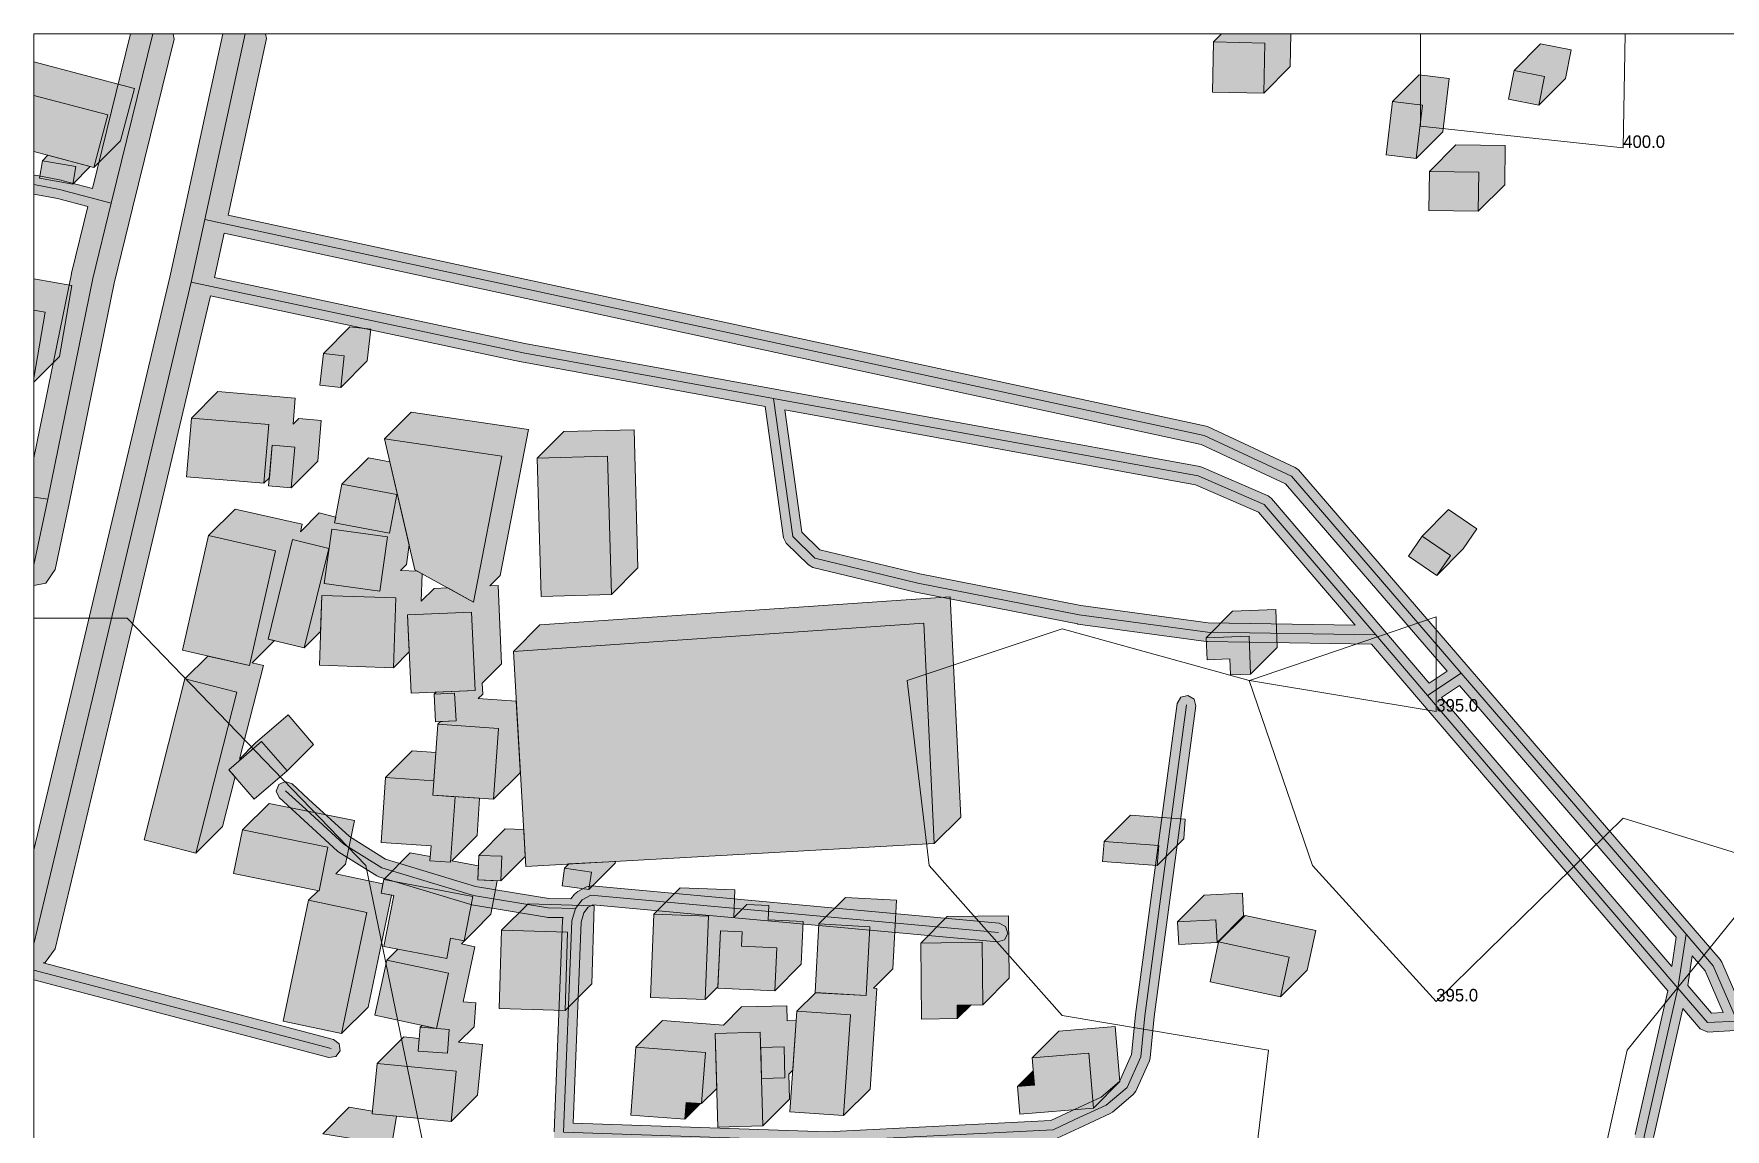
# Model space of a CAD drawing. Header units: metres. Extents: x 0 to 1017, y 0 to 414.
# Drawn here: x 0 to 270.7, y 238.6 to 413.8 of the extents above; entities that cross this region are included whole.
import ezdxf

# ---------------------------------------------------------------- set-up
doc = ezdxf.new("R2010")
doc.units = ezdxf.units.M
doc.header["$MEASUREMENT"] = 0
for name, color, linetype, lineweight, true_color in [('TPX_BUILDINGS', 7, 'CONTINUOUS', 0, 0x000000), ('TPX_BUILDINGS_HATCH', 7, 'CONTINUOUS', 0, 0xf0f0f0), ('TPX_BUILDINGS_SHADOWS_HATCH', 7, 'CONTINUOUS', 0, 0x000000), ('TPX_BUILDINGS_SHADOWS_OUTLINES', 7, 'CONTINUOUS', 0, 0x000000), ('TPX_FRAME_PROJECT', 7, 'CONTINUOUS', 0, 0x000000), ('TPX_RELIEF_CONTOUR_LINES', 7, 'CONTINUOUS', 0, 0x969696), ('TPX_RELIEF_CONTOUR_LINES_TEXT', 7, 'CONTINUOUS', 0, 0x000000), ('TPX_ROADS_AXES', 7, 'CONTINUOUS', 0, 0x323232), ('TPX_ROADS_CONTOURS', 7, 'CONTINUOUS', 0, 0x646464), ('TPX_ROADS_HATCH', 7, 'CONTINUOUS', 0, 0xc8c8c8)]:
    doc.layers.add(name, color=color, linetype=linetype, lineweight=lineweight, true_color=true_color)

msp = doc.modelspace()

# ---------------------------------------------------------------- hatches: boundary and pattern name
at = {"layer": 'TPX_BUILDINGS_HATCH'}
for points in [[(188.8, 412.49), (188.63, 404.47), (196.83, 404.31), (197.01, 412.31), (188.8, 412.49)], [(236.91, 407.93), (236.01, 403.34), (240.89, 402.39), (241.79, 406.96), (236.91, 407.93)], [(0, 403.94), (0, 394.95), (9.62, 392.4), (11.85, 400.8), (0, 403.94)], [(217.46, 402.97), (216.43, 394.42), (221.24, 393.84), (222.26, 402.39), (217.46, 402.97)], [(1.39, 393.49), (0.9, 390.67), (6.24, 389.75), (6.73, 392.57), (1.39, 393.49)], [(223.34, 391.78), (223.25, 385.51), (231.16, 385.4), (231.25, 391.66), (223.34, 391.78)], [(0, 369.59), (0, 358.71), (1.83, 369.28), (0, 369.59)], [(46.34, 362.66), (45.77, 357.61), (49.11, 357.23), (49.69, 362.28), (46.34, 362.66)], [(25.21, 352.31), (24.42, 342.94), (36.82, 341.9), (37.61, 351.28), (25.21, 352.31)], [(38.15, 348), (37.58, 341.51), (41.19, 341.19), (41.76, 347.69), (38.15, 348)], [(74.92, 346.23), (56.14, 349.03), (60.97, 328.07), (70.38, 322.89), (74.92, 346.23)], [(91.81, 346.22), (80.55, 345.91), (81.17, 323.81), (92.43, 324.12), (91.81, 346.22)], [(49.3, 341.73), (48.14, 335.55), (56.91, 333.91), (58.08, 340.1), (49.3, 341.73)], [(27.96, 333.54), (23.8, 315.19), (34.53, 312.76), (38.7, 331.1), (27.96, 333.54)], [(47.68, 334.57), (46.46, 325.87), (55.38, 324.65), (56.58, 333.34), (47.68, 334.57)], [(222.19, 333.44), (220, 330.22), (224.53, 327.15), (226.71, 330.37), (222.19, 333.44)], [(41.42, 332.9), (37.49, 316.99), (43.29, 315.58), (47.23, 331.49), (41.42, 332.9)], [(46.1, 323.97), (45.7, 312.78), (57.54, 312.37), (57.94, 323.56), (46.1, 323.97)], [(70.07, 321.28), (59.82, 320.83), (60.38, 308.32), (70.62, 308.77), (70.07, 321.28)], [(142.42, 319.5), (76.75, 315), (78.75, 280.63), (144.11, 284.26), (142.42, 319.5)], [(194.51, 317.46), (187.62, 317.19), (187.76, 313.67), (191.39, 313.82), (191.5, 311.25), (194.74, 311.38), (194.51, 317.46)], [(24.19, 310.61), (17.64, 284.86), (25.93, 282.74), (32.49, 308.51), (24.19, 310.61)], [(67.34, 308.33), (64.06, 308.15), (64.31, 303.73), (67.6, 303.92), (67.34, 308.33)], [(64.65, 303.36), (63.88, 292.01), (73.58, 291.36), (74.35, 302.7), (64.65, 303.36)], [(36.46, 300.61), (31.21, 296.07), (35.28, 291.35), (40.54, 295.89), (36.46, 300.61)], [(56.29, 294.84), (55.59, 284.46), (63.57, 283.93), (63.4, 281.52), (66.71, 281.3), (67.41, 291.77), (63.88, 292.01), (64.04, 294.32), (56.29, 294.84)], [(33.4, 286.45), (31.98, 279.46), (45.64, 276.72), (47.06, 283.7), (33.4, 286.45)], [(171.28, 284.59), (171.05, 281.41), (179.79, 280.77), (180.03, 283.96), (171.28, 284.59)], [(71.2, 282.39), (71.06, 278.45), (74.74, 278.31), (74.89, 282.25), (71.2, 282.39)], [(84.94, 280.33), (84.53, 277.54), (88.82, 276.92), (89.23, 279.71), (84.94, 280.33)], [(56, 278.55), (55.57, 276.34), (57.59, 275.95), (56.03, 267.83), (66.09, 265.91), (66.71, 269.12), (68.87, 268.71), (70.24, 275.81), (56, 278.55)], [(43.97, 275.2), (39.9, 255.86), (49.25, 253.88), (53.32, 273.23), (43.97, 275.2)], [(99.21, 272.98), (98.69, 259.67), (107.45, 259.33), (107.97, 272.65), (99.21, 272.98)], [(125.64, 271.43), (125.05, 260.43), (133.22, 259.98), (133.81, 270.98), (125.64, 271.43)], [(189.18, 272.08), (183.04, 271.75), (183.24, 268.13), (189.38, 268.45), (189.18, 272.08)], [(74.86, 270.4), (74.5, 257.9), (85.06, 257.59), (85.42, 270.09), (74.86, 270.4)], [(109.89, 270.31), (109.45, 261.14), (118.58, 260.72), (118.91, 267.59), (113.27, 267.85), (113.37, 270.14), (109.89, 270.31)], [(151.76, 268.48), (141.94, 268.36), (142.08, 256.2), (147.78, 256.27), (147.76, 258.45), (151.88, 258.5), (151.76, 268.48)], [(189.61, 268.54), (188.24, 262.17), (199.54, 259.76), (200.91, 266.12), (189.61, 268.54)], [(56.49, 265.64), (54.6, 256.82), (64.47, 254.7), (66.36, 263.52), (56.49, 265.64)], [(122.11, 257.45), (121.01, 241.36), (129.59, 240.77), (130.7, 256.87), (122.11, 257.45)], [(61.82, 254.89), (61.53, 251.09), (66.2, 250.74), (66.48, 254.55), (61.82, 254.89)], [(116.27, 254.1), (109.04, 253.89), (109.48, 238.94), (116.69, 239.14), (116.27, 254.1)], [(120.06, 251.79), (116.34, 251.68), (116.48, 246.68), (120.21, 246.79), (120.06, 251.79)], [(54.97, 249.11), (54.17, 241.04), (66.78, 239.8), (67.58, 247.88), (54.97, 249.11)], [(96.36, 251.71), (95.53, 240.84), (104.21, 240.19), (104.42, 242.87), (106.88, 242.68), (107.51, 250.86), (96.36, 251.71)], [(160.14, 245.62), (157.45, 245.4), (157.82, 240.99), (169.58, 241.97), (168.84, 250.76), (159.77, 250.01), (160.14, 245.62)]]:
    msp.add_hatch(color=256, dxfattribs=at).paths.add_polyline_path(points)
at = {"layer": 'TPX_BUILDINGS_SHADOWS_HATCH'}
for points in [[(190.09, 413.77), (188.8, 412.49), (197.01, 412.31), (196.83, 404.31), (201.07, 408.55), (201.19, 413.77), (190.09, 413.77)], [(241.15, 412.17), (236.91, 407.93), (241.79, 406.96), (240.89, 402.39), (245.14, 406.63), (246.04, 411.21), (241.15, 412.17)], [(0, 409.31), (0, 403.94), (11.85, 400.8), (9.62, 392.4), (13.86, 396.64), (16.09, 405.04), (0, 409.31)], [(221.7, 407.21), (217.46, 402.97), (222.26, 402.39), (221.24, 393.84), (225.48, 398.09), (226.51, 406.63), (221.7, 407.21)], [(227.58, 396.02), (223.34, 391.78), (231.25, 391.66), (231.16, 385.4), (235.41, 389.64), (235.5, 395.9), (227.58, 396.02)], [(2.25, 394.36), (1.39, 393.49), (6.73, 392.57), (6.24, 389.75), (9.04, 392.55), (2.25, 394.36)], [(0, 358.71), (0, 358.08), (4.11, 362.19), (6.07, 373.52), (0, 374.57), (0, 369.59), (1.83, 369.28), (0, 358.71)], [(50.58, 366.91), (46.34, 362.66), (49.69, 362.28), (49.11, 357.23), (53.36, 361.47), (53.94, 366.52), (50.58, 366.91)], [(29.46, 356.56), (25.21, 352.31), (37.61, 351.28), (36.82, 341.9), (37.7, 342.78), (38.15, 348), (41.76, 347.69), (41.19, 341.19), (45.44, 345.43), (46.01, 351.93), (42.4, 352.24), (41.5, 351.34), (41.85, 355.52), (29.46, 356.56)], [(84.8, 350.16), (80.55, 345.91), (91.81, 346.22), (92.43, 324.12), (96.67, 328.36), (96.06, 350.46), (84.8, 350.16)], [(226.43, 337.69), (222.19, 333.44), (226.71, 330.37), (224.53, 327.15), (228.78, 331.39), (230.95, 334.62), (226.43, 337.69)], [(81, 319.24), (76.75, 315), (142.42, 319.5), (144.11, 284.26), (148.36, 288.5), (146.66, 323.74), (81, 319.24)], [(191.86, 321.43), (187.62, 317.19), (194.51, 317.46), (194.74, 311.38), (198.99, 315.62), (198.75, 321.71), (191.86, 321.43)], [(60.53, 299.08), (56.29, 294.84), (64.04, 294.32), (64.34, 298.83), (60.53, 299.08)], [(37.65, 290.69), (33.4, 286.45), (47.06, 283.7), (45.64, 276.72), (45.51, 276.74), (43.97, 275.2), (53.32, 273.23), (49.25, 253.88), (53.49, 258.13), (57.26, 276.02), (55.57, 276.34), (55.86, 277.83), (48.34, 279.42), (49.89, 280.96), (51.31, 287.94), (37.65, 290.69)], [(59.22, 253.35), (54.97, 249.11), (67.58, 247.88), (66.78, 239.8), (71.02, 244.05), (71.82, 252.13), (67.96, 252.5), (70.45, 254.98), (70.73, 258.79), (68.71, 258.94), (68.71, 258.94), (70.6, 267.76), (68.42, 268.23), (70.34, 270.15), (70.34, 270.18), (73.12, 272.96), (74.15, 278.33), (71.06, 278.45), (71.14, 280.7), (66.92, 281.51), (70.95, 285.54), (71.35, 291.51), (63.9, 292.01), (67.41, 291.77), (66.71, 281.3), (63.4, 281.52), (63.45, 282.18), (60.24, 282.8), (56, 278.55), (70.24, 275.81), (68.87, 268.71), (66.71, 269.12), (66.09, 265.91), (58.26, 267.41), (56.49, 265.64), (66.36, 263.52), (64.47, 254.7), (62.13, 255.2), (61.82, 254.89), (66.48, 254.55), (66.2, 250.74), (61.53, 251.09), (61.69, 253.11), (59.22, 253.35)], [(175.52, 288.83), (171.28, 284.59), (180.03, 283.96), (179.79, 280.77), (184.03, 285.01), (184.27, 288.2), (175.52, 288.83)], [(75.45, 286.64), (71.2, 282.39), (74.89, 282.25), (74.74, 278.31), (78.65, 282.23), (78.4, 286.52), (75.45, 286.64)], [(85.61, 281.01), (84.94, 280.33), (89.23, 279.71), (88.82, 276.92), (93.06, 281.16), (93.1, 281.42), (85.61, 281.01)], [(103.45, 277.22), (99.21, 272.98), (107.97, 272.65), (107.45, 259.33), (109.46, 261.34), (109.89, 270.31), (113.37, 270.14), (113.27, 267.85), (118.91, 267.59), (118.58, 260.72), (122.83, 264.96), (123.15, 271.83), (117.51, 272.09), (117.62, 274.38), (114.13, 274.55), (112.04, 272.46), (112.21, 276.89), (103.45, 277.22)], [(187.28, 276), (183.04, 271.75), (189.18, 272.08), (189.38, 268.45), (193.62, 272.7), (193.42, 276.32), (187.28, 276)], [(79.1, 274.64), (74.86, 270.4), (85.42, 270.09), (85.06, 257.59), (89.3, 261.83), (89.66, 274.34), (79.1, 274.64)], [(125.09, 260.42), (122.11, 257.45), (130.7, 256.87), (129.59, 240.77), (133.83, 245.02), (134.94, 261.11), (134.38, 261.15), (137.46, 264.22), (138.06, 275.22), (129.89, 275.67), (125.64, 271.43), (133.81, 270.98), (133.22, 259.98), (125.09, 260.42)], [(146.19, 272.6), (141.94, 268.36), (151.76, 268.48), (151.88, 258.5), (156.12, 262.74), (156, 272.72), (146.19, 272.6)], [(193.85, 272.79), (189.61, 268.54), (200.91, 266.12), (199.54, 259.76), (203.78, 264), (205.15, 270.36), (193.85, 272.79)], [(149.99, 258.47), (147.76, 258.45), (147.78, 256.27), (149.99, 258.47)], [(164.02, 254.25), (159.77, 250.01), (168.84, 250.76), (169.58, 241.97), (173.82, 246.21), (173.08, 255.01), (164.02, 254.25)], [(159.95, 247.9), (157.45, 245.4), (160.14, 245.62), (159.95, 247.9)], [(50.48, 242.09), (46.24, 237.84), (53.82, 236.61), (51.64, 223.29), (55.89, 227.53), (56.06, 228.61), (56.46, 232.57), (69.67, 231.24), (68.62, 220.71), (65.71, 221), (63.86, 219.15), (73.52, 218.17), (72.05, 203.66), (76.29, 207.9), (77.76, 222.42), (71.01, 223.1), (72.86, 224.95), (73.92, 235.48), (60.7, 236.81), (56.76, 232.87), (58.03, 240.66), (54.17, 241.04), (54.22, 241.48), (50.48, 242.09)], [(104.42, 242.87), (104.21, 240.19), (106.72, 242.7), (104.42, 242.87)]]:
    msp.add_hatch(color=256, dxfattribs=at).paths.add_polyline_path(points)
h = msp.add_hatch(color=256, dxfattribs=at)
h.paths.add_polyline_path([(27.85, 314.27), (24.19, 310.61), (32.49, 308.51), (25.93, 282.74), (30.17, 286.98), (32.2, 294.93), (31.21, 296.07), (36.46, 300.61), (40.54, 295.89), (44.78, 300.13), (40.7, 304.85), (35.45, 300.32), (32.92, 297.79), (36.74, 312.75), (34.97, 313.2), (38.52, 316.74), (37.49, 316.99), (41.42, 332.9), (47.23, 331.49), (43.29, 315.58), (45.89, 318.18), (46.1, 323.97), (57.94, 323.56), (57.54, 312.37), (60.08, 314.92), (59.82, 320.83), (70.07, 321.28), (70.62, 308.77), (64.41, 308.5), (64.06, 308.15), (67.34, 308.33), (67.6, 303.92), (65.07, 303.78), (64.65, 303.36), (74.35, 302.7), (73.58, 291.36), (77.83, 295.6), (77.85, 296.02), (77.21, 307.04), (71.13, 307.45), (71.84, 308.16), (71.74, 309.9), (74.86, 313.02), (74.31, 325.53), (72.96, 325.47), (74.63, 327.13), (79.16, 350.47), (60.39, 353.27), (56.14, 349.03), (74.92, 346.23), (70.38, 322.89), (66.24, 325.17), (64.07, 325.07), (62.01, 323.02), (62.17, 327.41), (61.41, 327.83), (58.66, 327.93), (59.62, 328.89), (60.06, 332.03), (56.99, 345.33), (53.55, 345.97), (49.3, 341.73), (58.08, 340.1), (56.91, 333.91), (48.14, 335.55), (48.32, 336.5), (45.66, 337.15), (42.67, 334.15), (42.94, 335.35), (32.2, 337.78), (27.96, 333.54), (38.7, 331.1), (34.53, 312.76), (27.85, 314.27)])
h.paths.add_polyline_path([(46.46, 325.87), (47.68, 334.57), (56.58, 333.34), (55.38, 324.65), (46.46, 325.87)], flags=16)
h = msp.add_hatch(color=256, dxfattribs=at)
h.paths.add_polyline_path([(100.6, 255.95), (96.36, 251.71), (107.51, 250.86), (106.88, 242.68), (109.3, 245.1), (109.04, 253.89), (116.27, 254.1), (116.69, 239.14), (120.93, 243.38), (120.82, 247.4), (121.47, 248.05), (122.01, 255.97), (120.58, 255.93), (120.58, 255.93), (120.51, 258.34), (113.28, 258.14), (110.36, 255.21), (100.6, 255.95)])
h.paths.add_polyline_path([(116.34, 251.68), (120.06, 251.79), (120.21, 246.79), (116.48, 246.68), (116.34, 251.68)], flags=16)
at = {"layer": 'TPX_ROADS_HATCH'}
msp.add_hatch(color=256, dxfattribs=at).paths.add_polyline_path([(0, 345.95), (0, 325.57), (1.91, 325.92), (3.42, 328.13), (5.66, 338.68), (12.85, 373.9), (15.8, 385.88), (22.45, 412.94), (22.32, 413.77), (15.45, 413.77), (9.37, 389.06), (4.49, 390.34), (4.39, 390.36), (0.29, 391.16), (0, 391.11), (0, 388.16), (3.77, 387.42), (8.65, 386.15), (6.04, 375.51), (6.01, 375.37), (0, 345.95)])
h = msp.add_hatch(color=256, dxfattribs=at)
h.paths.add_polyline_path([(0, 283.28), (0, 262.5), (47.21, 250.05), (48.35, 250.21), (49.04, 251.12), (48.89, 252.26), (47.97, 252.96), (1.47, 265.22), (1.83, 265.27), (3.4, 267.44), (12.81, 306.68), (28.25, 371.88), (77.99, 361.31), (78.03, 361.31), (117.06, 354.19), (120, 333.17), (120.43, 332.31), (123.96, 328.83), (124.66, 328.45), (141.12, 324.48), (141.18, 324.47), (167.02, 319.39), (167.1, 319.38), (187.65, 316.59), (187.75, 316.61), (187.83, 316.57), (214.07, 316.17), (221.92, 306.98), (261.5, 260.74), (256.26, 237.75), (256.23, 237.44), (255.02, 163.17), (245.63, 164.21), (247.83, 167.08), (247.91, 167.19), (249.94, 170.41), (250.09, 170.72), (251.82, 175.68), (251.9, 176.05), (252.44, 182.76), (252.44, 182.84), (252.68, 191.29), (252.68, 191.42), (251.37, 213.55), (250.86, 214.58), (249.78, 214.96), (248.75, 214.46), (248.37, 213.37), (249.68, 191.31), (249.44, 182.96), (248.92, 176.48), (247.32, 171.87), (245.41, 168.85), (241.64, 163.92), (241.33, 162.93), (241.73, 161.98), (242.66, 161.52), (254.97, 160.15), (253.23, 53.08), (236.38, 0.46), (236.42, 0), (239.38, 0), (256.15, 52.37), (256.22, 52.8), (257.99, 161.47), (259.22, 237.24), (263.93, 257.9), (266.71, 254.65), (267.93, 254.13), (272.3, 254.36), (286.44, 229.38), (282.75, 211.11), (282.74, 210.99), (280.92, 185.57), (277.92, 143.39), (275.41, 111.47), (275.65, 110.75), (276.33, 110.4), (277.06, 110.64), (277.4, 111.32), (279.91, 143.25), (282.92, 185.43), (284.73, 210.78), (288.26, 228.28), (341.22, 212.7), (340.75, 121.12), (341.18, 120.06), (342.24, 119.62), (343.3, 120.05), (343.75, 121.11), (344.22, 211.82), (355.61, 208.46), (358.6, 193.22), (361.35, 179.2), (361.9, 142.14), (362.2, 141.44), (362.91, 141.16), (363.61, 141.46), (363.9, 142.17), (363.35, 179.32), (363.33, 179.5), (360.79, 192.47), (410.63, 194.54), (410.6, 189.38), (410.7, 189.13), (410.74, 188.87), (415.41, 180.89), (415.81, 180.5), (416.36, 180.4), (423.98, 181.11), (426.53, 137.74), (426.85, 137.07), (427.54, 136.8), (452.42, 137.02), (454.72, 126.8), (455.16, 126.17), (455.92, 126.04), (456.54, 126.48), (456.67, 127.24), (454.46, 137.09), (475.88, 138.15), (476.16, 132.2), (478.11, 90.46), (480.08, 48.48), (472.5, 48.19), (472.5, 48.21), (471.44, 48.65), (470.38, 48.22), (470.33, 48.11), (436.21, 46.78), (435.51, 46.46), (435.25, 45.75), (435.57, 45.05), (436.29, 44.79), (469.93, 46.09), (469.8, 0), (469.8, 0), (472.8, 0), (472.93, 46.21), (481.18, 46.53), (518.72, 48.61), (518.88, 46.65), (519.24, 45.97), (519.97, 45.74), (520.64, 46.09), (520.88, 46.82), (520.72, 48.72), (561.65, 51), (561.7, 42.78), (561.7, 42.7), (564.18, 3.49), (502.98, 1.5), (501.94, 1.03), (501.55, 0), (549.24, 0), (565.82, 0.54), (566.88, 1.03), (567.27, 2.13), (564.7, 42.84), (564.2, 120.7), (567.78, 133.45), (575.73, 161.74), (575.79, 162.2), (575.56, 169.14), (574.58, 198.72), (572.25, 269.76), (619.65, 271.14), (619.69, 271.14), (689.15, 275.34), (729.39, 240.84), (734.04, 212.91), (738.31, 187.22), (732.8, 171.7), (723.83, 146.36), (723.75, 145.98), (720.51, 107.42), (720.55, 106.93), (729.24, 71.75), (648.25, 23.46), (636.95, 17.24), (624.07, 10.13), (622.05, 17.29), (622.02, 17.38), (601.23, 77.58), (600.47, 78.44), (599.32, 78.51), (598.46, 77.75), (598.39, 76.6), (619.17, 16.44), (621.37, 8.64), (617.96, 6.76), (604.73, 1.63), (603.76, 0.71), (603.74, 0), (610.2, 0), (619.33, 3.54), (619.55, 3.64), (624.06, 6.12), (637.14, 13.34), (642.59, 0), (645.59, 0), (645.6, 0.57), (639.79, 14.8), (649.96, 20.41), (650.01, 20.44), (731.82, 69.21), (810.12, 101.77), (852.03, 111.95), (884.74, 116.25), (942.42, 115.09), (942.64, 115.1), (1001.61, 121.55), (1001.84, 121.59), (1017.49, 125.53), (1017.49, 128.97), (1017.06, 129.03), (1001.11, 125.01), (942.37, 118.59), (884.68, 119.75), (884.41, 119.74), (851.48, 115.41), (851.29, 115.38), (810.44, 105.45), (788, 167.82), (784.95, 188.61), (782.47, 209.56), (782.44, 209.73), (780.63, 217.29), (780.23, 218), (779.05, 219.17), (777.83, 219.59), (771.96, 218.97), (756.72, 217.12), (736.76, 214.81), (732.26, 241.87), (731.76, 242.76), (692.34, 276.56), (773.6, 318.39), (802.46, 333.23), (892.47, 375.43), (915.12, 261.43), (915.81, 246.4), (916.29, 245.36), (917.37, 244.97), (918.41, 245.45), (918.8, 246.53), (918.11, 261.67), (918.09, 261.9), (895.27, 376.74), (909.73, 383.52), (909.98, 383.67), (949.59, 412.56), (950.19, 413.54), (950.14, 413.77), (946.16, 413.77), (908.32, 386.18), (894.92, 379.89), (892.6, 413.77), (889.64, 413.77), (889.6, 413.67), (892, 378.52), (801.16, 335.94), (801.11, 335.91), (773.96, 321.94), (773.57, 323.71), (773.38, 324.18), (770.97, 328.05), (770.07, 328.71), (766.78, 329.54), (766.07, 329.55), (760.41, 328.2), (760.21, 328.14), (742.73, 321.29), (742.63, 321.24), (729.14, 314.74), (720.5, 311.66), (716.16, 311.04), (706.16, 311.05), (706.11, 311.05), (676.15, 310), (646.47, 308.69), (619.62, 308.24), (605.41, 308.84), (596.22, 310), (584.6, 317.01), (578.03, 322.09), (576.92, 322.39), (575.92, 321.82), (575.62, 320.72), (576.19, 319.72), (582.83, 314.58), (582.97, 314.49), (594.95, 307.26), (595.53, 307.06), (605.1, 305.86), (605.22, 305.85), (619.54, 305.24), (619.62, 305.24), (646.54, 305.69), (646.58, 305.7), (676.26, 307.01), (706.19, 308.05), (716.26, 308.04), (716.48, 308.05), (721.07, 308.71), (721.36, 308.79), (730.22, 311.94), (730.37, 312), (743.88, 318.52), (761.21, 325.31), (766.4, 326.54), (768.74, 325.95), (770.7, 322.81), (771.2, 320.52), (689.26, 278.35), (619.53, 274.13), (570.65, 272.71), (570.62, 272.71), (515.55, 269.98), (515.14, 312.87), (528.32, 305.78), (528.85, 305.5), (531.62, 300.02), (531.26, 285.67), (531.27, 285.51), (531.74, 281.95), (532.05, 281.35), (532.67, 281.09), (535.29, 280.91), (536.02, 281.16), (536.36, 281.85), (536.11, 282.57), (535.42, 282.91), (533.62, 283.03), (533.26, 285.7), (533.63, 300.22), (533.52, 300.7), (530.49, 306.68), (530.08, 307.1), (529.27, 307.54), (516.31, 314.51), (532.53, 322.44), (545.61, 322.71), (546.32, 323.02), (546.59, 323.73), (546.43, 330.54), (546.12, 331.24), (545.4, 331.51), (544.7, 331.2), (544.43, 330.49), (544.57, 324.69), (532.27, 324.44), (532.07, 324.35), (531.85, 324.33), (514.94, 316.07), (510.35, 351.74), (510.01, 352.37), (509.34, 352.61), (459.54, 351.99), (458.83, 351.69), (458.55, 350.98), (458.85, 350.27), (459.56, 349.99), (508.48, 350.6), (512.97, 315.7), (504.18, 316.7), (503.46, 316.5), (503.08, 315.85), (502.05, 308.86), (491.4, 298.09), (485.08, 303.52), (484.35, 303.76), (483.67, 303.41), (483.43, 302.68), (483.78, 302), (489.98, 296.67), (473.36, 280.12), (473.06, 279.43), (472.83, 268.17), (422.06, 265.81), (422.04, 265.8), (380.52, 263.26), (353.56, 261.79), (352.41, 261.73), (273.55, 257.44), (270.13, 265.33), (269.89, 265.71), (265.56, 270.74), (229.55, 312.52), (202.4, 344.03), (201.89, 344.41), (187.92, 350.91), (187.61, 351.01), (31.09, 384.8), (37.24, 413.03), (37.1, 413.77), (30.23, 413.77), (23.93, 384.81), (21.76, 374.84), (6, 308.29), (0, 283.28)])
h.paths.add_polyline_path([(28.91, 374.8), (30.45, 381.87), (186.81, 348.12), (200.34, 341.83), (226.17, 311.85), (223.33, 309.95), (215.91, 318.64), (198.07, 339.48), (197.53, 339.88), (186.95, 344.47), (186.62, 344.57), (118.67, 356.95), (78.59, 364.25), (28.91, 374.8)], flags=16)
h.paths.add_polyline_path([(120.17, 353.63), (185.91, 341.65), (196.02, 337.26), (211.46, 319.21), (187.97, 319.57), (167.55, 322.34), (141.79, 327.4), (125.77, 331.26), (122.9, 334.09), (120.17, 353.63)], flags=16)
h.paths.add_polyline_path([(225.3, 307.65), (228.15, 309.56), (262.84, 269.3), (262.13, 264.61), (225.3, 307.65)], flags=16)
h.paths.add_polyline_path([(264.71, 261.6), (265.42, 266.3), (267.47, 263.92), (270.35, 257.27), (268.51, 257.17), (264.71, 261.6)], flags=16)
h.paths.add_polyline_path([(274.53, 254.49), (351.05, 258.65), (351.09, 257.72), (351.23, 252.36), (351.15, 251.31), (350.08, 250.64), (346.71, 249.71), (342.38, 249.82), (342.32, 249.82), (314.46, 249.38), (297.75, 249.1), (296.7, 248.65), (296.27, 247.58), (296.73, 246.53), (297.8, 246.1), (313.01, 246.35), (313.23, 232.69), (313.69, 231.63), (314.75, 231.21), (315.81, 231.67), (316.23, 232.74), (316.01, 246.4), (340.94, 246.8), (341.12, 244.26), (319.32, 243.99), (318.26, 243.54), (317.83, 242.47), (318.29, 241.41), (319.35, 240.99), (341.29, 241.27), (341.38, 239.16), (319.51, 238.61), (318.46, 238.15), (318.05, 237.08), (318.51, 236.03), (319.58, 235.61), (341.53, 236.16), (342.01, 227.56), (342.51, 226.52), (343.59, 226.14), (344.62, 226.64), (345, 227.73), (344.53, 236.27), (361.24, 237.05), (362.28, 237.53), (362.67, 238.61), (362.18, 239.65), (361.1, 240.04), (344.38, 239.26), (344.29, 241.35), (361.84, 242.06), (362.88, 242.54), (363.28, 243.62), (362.8, 244.66), (361.72, 245.06), (344.12, 244.34), (343.95, 246.78), (346.86, 246.71), (347.29, 246.76), (351.09, 247.81), (351.48, 247.98), (353.01, 248.93), (364.91, 248.62), (365.99, 249.03), (366.45, 250.08), (366.04, 251.15), (364.99, 251.62), (354.2, 251.9), (354.22, 252.23), (354.23, 252.37), (354.09, 257.81), (354.05, 258.81), (379.53, 260.2), (378.41, 237.73), (378.57, 237.14), (386.63, 224.6), (387.16, 224.19), (403.2, 218.86), (403.67, 218.82), (410.96, 219.96), (410.64, 196.54), (360.4, 194.45), (357.45, 209.44), (357.21, 209.92), (356.75, 210.21), (343.94, 213.98), (343.79, 214.35), (342.73, 214.8), (342.08, 214.53), (288.16, 230.39), (274.53, 254.49)], flags=16)
h.paths.add_polyline_path([(380.43, 237.95), (381.36, 256.68), (386.14, 246.59), (386.69, 245.97), (387.49, 245.73), (402.99, 245.67), (403.41, 245.73), (419.3, 250.32), (420.34, 251.39), (422.11, 258.23), (424.76, 241.97), (424.45, 241.58), (424.59, 240.44), (425.06, 240.07), (426.37, 232.04), (411.6, 222.08), (403.6, 220.84), (388.12, 225.98), (380.43, 237.95)], flags=16)
h.paths.add_polyline_path([(382.92, 260.4), (420.16, 262.68), (417.65, 252.97), (402.79, 248.67), (388.44, 248.73), (382.92, 260.4)], flags=16)
h.paths.add_polyline_path([(412.61, 189.64), (412.63, 195.57), (412.97, 220.59), (428.02, 230.74), (428.37, 231.17), (428.44, 231.73), (427.08, 240.12), (431.6, 242.64), (432.84, 243.33), (446.01, 246.82), (456.41, 247.61), (473.26, 247.18), (474.46, 196.63), (474.75, 184.54), (442.76, 184.88), (442.65, 184.87), (424.82, 183.2), (416.81, 182.45), (412.61, 189.64)], flags=16)
h.paths.add_polyline_path([(423.38, 262.86), (472.84, 265.16), (473.19, 250.18), (456.41, 250.61), (456.26, 250.6), (445.65, 249.8), (445.38, 249.76), (431.89, 246.19), (431.54, 246.05), (430.13, 245.26), (426.57, 243.27), (423.38, 262.86)], flags=16)
h.paths.add_polyline_path([(425.97, 181.3), (441.64, 182.77), (441.09, 176.85), (441.32, 176.12), (442, 175.76), (442.73, 175.99), (443.09, 176.67), (443.66, 182.87), (474.8, 182.54), (475.2, 165.44), (475.81, 140.15), (453.19, 139.03), (428.47, 138.81), (425.97, 181.3)], flags=16)
h.paths.add_polyline_path([(474.84, 268.25), (475.05, 278.99), (491.84, 295.7), (500.26, 295.23), (501.35, 269.29), (474.84, 268.25)], flags=16)
h.paths.add_polyline_path([(474.84, 265.25), (501.41, 266.29), (501.38, 241.78), (501.67, 241.08), (502.38, 240.78), (503.09, 241.07), (503.38, 241.78), (503.41, 266.37), (513.62, 266.88), (514.34, 247.63), (514.45, 247.22), (519.34, 237.33), (510.34, 230.07), (509.97, 229.4), (510.19, 228.66), (510.86, 228.3), (511.6, 228.51), (520.59, 235.77), (530.58, 227.74), (530.6, 227.72), (537.87, 222.16), (547.86, 210.31), (548.89, 198.65), (476.44, 197.67), (475.25, 247.57), (475.26, 247.57), (475.73, 248.62), (475.31, 249.69), (475.2, 249.74), (474.84, 265.25)], flags=16)
h.paths.add_polyline_path([(476.48, 195.67), (550, 196.66), (550.03, 196.66), (571.61, 197.61), (572.53, 170.03), (530.29, 168.2), (519.62, 167.79), (477.17, 166.49), (476.78, 183.55), (476.48, 195.67)], flags=16)
h.paths.add_polyline_path([(477.22, 164.49), (519.68, 165.8), (530.37, 166.2), (572.59, 168.03), (572.78, 162.33), (565.06, 134.83), (478.11, 133.26), (477.83, 139.24), (477.22, 164.49)], flags=16)
h.paths.add_polyline_path([(478.2, 131.26), (513.57, 131.9), (514.01, 106.5), (514.32, 105.79), (515.03, 105.51), (515.73, 105.82), (516.01, 106.53), (515.57, 131.94), (564.49, 132.82), (561.25, 121.31), (561.2, 120.9), (561.37, 93.33), (542.61, 92.91), (542.03, 94.8), (541.54, 95.39), (540.78, 95.46), (540.19, 94.97), (540.12, 94.21), (540.53, 92.87), (519.33, 92.4), (513.95, 92.28), (513.91, 92.62), (513.54, 93.29), (512.8, 93.5), (512.13, 93.13), (511.92, 92.39), (511.94, 92.23), (480.06, 91.53), (478.2, 131.26)], flags=16)
h.paths.add_polyline_path([(480.16, 89.53), (513.08, 90.26), (518.33, 90.37), (518.14, 82.11), (518.41, 81.4), (519.11, 81.09), (519.83, 81.37), (520.14, 82.07), (520.33, 90.42), (541.9, 90.9), (561.39, 91.33), (561.64, 53), (519.58, 50.66), (482.08, 48.58), (480.16, 89.53)], flags=16)
h.paths.add_polyline_path([(493.72, 297.59), (503.7, 307.69), (503.98, 308.24), (504.91, 314.6), (513.13, 313.66), (513.55, 269.88), (503.34, 269.37), (502.22, 296.22), (501.93, 296.88), (501.28, 297.17), (493.72, 297.59)], flags=16)
h.paths.add_polyline_path([(515.62, 266.97), (569.25, 269.64), (571.55, 199.61), (550.9, 198.7), (549.83, 210.81), (549.59, 211.36), (539.32, 223.53), (539.17, 223.68), (531.83, 229.3), (521.39, 237.7), (516.33, 247.91), (515.62, 266.97)], flags=16)
h.paths.add_polyline_path([(723.52, 107.41), (726.72, 145.54), (735.22, 169.55), (772.28, 164.71), (772.6, 164.71), (785.51, 165.86), (807.59, 104.51), (732.01, 73.07), (723.52, 107.41)], flags=16)
h.paths.add_polyline_path([(736.25, 172.44), (741.27, 186.58), (741.33, 187.33), (737.26, 211.85), (757.07, 214.14), (772.31, 215.99), (777.44, 216.53), (777.81, 216.17), (779.5, 209.12), (781.98, 188.23), (781.98, 188.19), (784.82, 168.81), (772.5, 167.71), (736.25, 172.44)], flags=16)
h = msp.add_hatch(color=256, dxfattribs=at)
h.paths.add_polyline_path([(0, 211.75), (0, 208.8), (75.51, 195.8), (75.72, 195.78), (83.9, 195.55), (176.22, 192.99), (174.12, 163.61), (170.84, 117.82), (133.45, 118.14), (133.39, 118.14), (124.61, 117.91), (123.57, 117.46), (123.15, 116.41), (123.34, 18.66), (80.13, 20.99), (80.26, 23), (86.06, 116.25), (86.06, 116.29), (87.71, 163.69), (87.31, 164.77), (86.27, 165.24), (85.19, 164.84), (84.72, 163.8), (83.07, 116.41), (77.35, 24.63), (63.72, 24.99), (62.65, 24.58), (62.18, 23.53), (62.59, 22.46), (63.64, 21.99), (77.17, 21.63), (77.05, 19.66), (77.42, 18.57), (78.46, 18.07), (124.71, 15.58), (125.59, 15.48), (124.04, 0.15), (124.09, 0), (127.04, 0), (128.58, 15.14), (174.83, 9.95), (179.45, 8.26), (176.24, 0.58), (176.24, 0), (179.25, 0), (182.82, 8.55), (184.84, 13.61), (221.37, 12.23), (222.44, 12.63), (222.92, 13.67), (222.52, 14.75), (221.48, 15.22), (186.02, 16.57), (209.88, 76.47), (230.41, 74.36), (230.53, 74.35), (251.29, 73.85), (252.37, 74.27), (252.83, 75.32), (252.42, 76.39), (251.37, 76.85), (230.66, 77.35), (211.14, 79.36), (224.95, 109.58), (224.97, 109.63), (232.47, 127.73), (239.98, 145.26), (240.06, 145.54), (241.77, 153.72), (241.72, 154.51), (240.53, 158), (239.84, 158.82), (235.72, 161.12), (235.24, 161.29), (225.26, 162.97), (216.54, 164.44), (216.89, 233.73), (216.45, 234.79), (215.39, 235.24), (214.33, 234.8), (213.89, 233.75), (213.54, 164.29), (209.01, 162.9), (177.22, 164.91), (179.33, 194.33), (179.33, 194.43), (179.57, 230.73), (179.14, 231.8), (178.08, 232.24), (177.01, 231.81), (176.57, 230.75), (176.34, 195.98), (85.47, 198.51), (86.22, 236.58), (126.94, 235.17), (127.07, 235.18), (163.23, 237.01), (163.78, 237.15), (167.25, 238.77), (172.27, 241.08), (172.61, 241.3), (175.95, 244.14), (176.35, 244.67), (178.53, 249.55), (178.65, 250.01), (179.31, 256.56), (185.97, 306.28), (185.68, 307.39), (184.69, 307.97), (183.58, 307.67), (183, 306.68), (176.34, 256.94), (176.33, 256.89), (175.69, 250.56), (173.75, 246.2), (170.83, 243.72), (165.99, 241.49), (162.78, 240), (126.98, 238.18), (86.31, 239.57), (87.61, 271.69), (88.05, 273.22), (88.73, 274.11), (89.45, 274.49), (154.24, 268.55), (155.33, 268.89), (155.87, 269.9), (155.53, 271), (154.51, 271.54), (89.28, 277.52), (88.44, 277.35), (87.04, 276.61), (86.54, 276.2), (85.95, 275.42), (82.41, 275.47), (70.69, 277.43), (56.29, 281.76), (50.52, 285.39), (43.97, 291.4), (41.32, 293.83), (40.24, 294.22), (39.2, 293.74), (38.81, 292.66), (39.29, 291.62), (41.94, 289.19), (48.59, 283.08), (48.81, 282.92), (54.87, 279.11), (55.24, 278.94), (69.92, 274.53), (70.1, 274.49), (82.03, 272.49), (82.26, 272.47), (84.7, 272.43), (84.68, 272.35), (84.62, 271.99), (83.25, 238.19), (83.25, 238.16), (82.47, 198.59), (75.91, 198.77), (0.25, 211.8), (0, 211.75)])
h.paths.add_polyline_path([(126.15, 114.95), (133.45, 115.14), (170.63, 114.82), (166.11, 51.72), (166.47, 50.63), (167.5, 50.12), (168.59, 50.48), (169.1, 51.51), (173.63, 114.68), (215.88, 111.04), (221.51, 109.28), (207.54, 78.7), (207.51, 78.63), (182.44, 15.71), (180.58, 11.04), (175.7, 12.83), (175.35, 12.91), (127.4, 18.29), (126.34, 18.41), (126.15, 114.95)], flags=16)
h.paths.add_polyline_path([(173.84, 117.68), (177.01, 161.91), (209.09, 159.89), (209.62, 159.95), (215.13, 161.64), (224.77, 160.01), (234.48, 158.37), (237.88, 156.48), (238.75, 153.93), (237.16, 146.3), (229.71, 128.91), (222.73, 112.04), (216.62, 113.95), (216.3, 114.02), (173.84, 117.68)], flags=16)

# ---------------------------------------------------------------- linework, layer by layer
at = {"layer": 'TPX_BUILDINGS', "elevation": 0.04}
for points in [[(188.8, 412.49), (188.63, 404.47), (196.83, 404.31), (197.01, 412.31)], [(236.91, 407.93), (236.01, 403.34), (240.89, 402.39), (241.79, 406.96)], [(0, 403.94), (0, 394.95), (9.62, 392.4), (11.85, 400.8)], [(217.46, 402.97), (216.43, 394.42), (221.24, 393.84), (222.26, 402.39)], [(1.39, 393.49), (0.9, 390.67), (6.24, 389.75), (6.73, 392.57)], [(223.34, 391.78), (223.25, 385.51), (231.16, 385.4), (231.25, 391.66)], [(0, 369.59), (0, 358.71), (1.83, 369.28)], [(46.34, 362.66), (45.77, 357.61), (49.11, 357.23), (49.69, 362.28)], [(25.21, 352.31), (24.42, 342.94), (36.82, 341.9), (37.61, 351.28)], [(38.15, 348), (37.58, 341.51), (41.19, 341.19), (41.76, 347.69)], [(74.92, 346.23), (56.14, 349.03), (60.97, 328.07), (70.38, 322.89)], [(91.81, 346.22), (80.55, 345.91), (81.17, 323.81), (92.43, 324.12)], [(49.3, 341.73), (48.14, 335.55), (56.91, 333.91), (58.08, 340.1)], [(27.96, 333.54), (23.8, 315.19), (34.53, 312.76), (38.7, 331.1)], [(47.68, 334.57), (46.46, 325.87), (55.38, 324.65), (56.58, 333.34)], [(222.19, 333.44), (220, 330.22), (224.53, 327.15), (226.71, 330.37)], [(41.42, 332.9), (37.49, 316.99), (43.29, 315.58), (47.23, 331.49)], [(46.1, 323.97), (45.7, 312.78), (57.54, 312.37), (57.94, 323.56)], [(70.07, 321.28), (59.82, 320.83), (60.38, 308.32), (70.62, 308.77)], [(142.42, 319.5), (76.75, 315), (78.75, 280.63), (144.11, 284.26)], [(194.51, 317.46), (187.62, 317.19), (187.76, 313.67), (191.39, 313.82), (191.5, 311.25), (194.74, 311.38)], [(24.19, 310.61), (17.64, 284.86), (25.93, 282.74), (32.49, 308.51)], [(67.34, 308.33), (64.06, 308.15), (64.31, 303.73), (67.6, 303.92)], [(64.65, 303.36), (63.88, 292.01), (73.58, 291.36), (74.35, 302.7)], [(36.46, 300.61), (31.21, 296.07), (35.28, 291.35), (40.54, 295.89)], [(56.29, 294.84), (55.59, 284.46), (63.57, 283.93), (63.4, 281.52), (66.71, 281.3), (67.41, 291.77), (63.88, 292.01), (64.04, 294.32)], [(33.4, 286.45), (31.98, 279.46), (45.64, 276.72), (47.06, 283.7)], [(171.28, 284.59), (171.05, 281.41), (179.79, 280.77), (180.03, 283.96)], [(71.2, 282.39), (71.06, 278.45), (74.74, 278.31), (74.89, 282.25)], [(84.94, 280.33), (84.53, 277.54), (88.82, 276.92), (89.23, 279.71)], [(56, 278.55), (55.57, 276.34), (57.59, 275.95), (56.03, 267.83), (66.09, 265.91), (66.71, 269.12), (68.87, 268.71), (70.24, 275.81)], [(43.97, 275.2), (39.9, 255.86), (49.25, 253.88), (53.32, 273.23)], [(99.21, 272.98), (98.69, 259.67), (107.45, 259.33), (107.97, 272.65)], [(125.64, 271.43), (125.05, 260.43), (133.22, 259.98), (133.81, 270.98)], [(189.18, 272.08), (183.04, 271.75), (183.24, 268.13), (189.38, 268.45)], [(74.86, 270.4), (74.5, 257.9), (85.06, 257.59), (85.42, 270.09)], [(109.89, 270.31), (109.45, 261.14), (118.58, 260.72), (118.91, 267.59), (113.27, 267.85), (113.37, 270.14)], [(151.76, 268.48), (141.94, 268.36), (142.08, 256.2), (147.78, 256.27), (147.76, 258.45), (151.88, 258.5)], [(189.61, 268.54), (188.24, 262.17), (199.54, 259.76), (200.91, 266.12)], [(56.49, 265.64), (54.6, 256.82), (64.47, 254.7), (66.36, 263.52)], [(122.11, 257.45), (121.01, 241.36), (129.59, 240.77), (130.7, 256.87)], [(61.82, 254.89), (61.53, 251.09), (66.2, 250.74), (66.48, 254.55)], [(116.27, 254.1), (109.04, 253.89), (109.48, 238.94), (116.69, 239.14)], [(120.06, 251.79), (116.34, 251.68), (116.48, 246.68), (120.21, 246.79)], [(54.97, 249.11), (54.17, 241.04), (66.78, 239.8), (67.58, 247.88)], [(96.36, 251.71), (95.53, 240.84), (104.21, 240.19), (104.42, 242.87), (106.88, 242.68), (107.51, 250.86)], [(160.14, 245.62), (157.45, 245.4), (157.82, 240.99), (169.58, 241.97), (168.84, 250.76), (159.77, 250.01)]]:
    msp.add_lwpolyline(points, close=True, dxfattribs=at)
at = {"layer": 'TPX_BUILDINGS_SHADOWS_OUTLINES', "elevation": 0.04}
for points in [[(190.09, 413.77), (188.8, 412.49), (197.01, 412.31), (196.83, 404.31), (201.07, 408.55), (201.19, 413.77)], [(241.15, 412.17), (236.91, 407.93), (241.79, 406.96), (240.89, 402.39), (245.14, 406.63), (246.04, 411.21)], [(0, 409.31), (0, 403.94), (11.85, 400.8), (9.62, 392.4), (13.86, 396.64), (16.09, 405.04)], [(221.7, 407.21), (217.46, 402.97), (222.26, 402.39), (221.24, 393.84), (225.48, 398.09), (226.51, 406.63)], [(227.58, 396.02), (223.34, 391.78), (231.25, 391.66), (231.16, 385.4), (235.41, 389.64), (235.5, 395.9)], [(2.25, 394.36), (1.39, 393.49), (6.73, 392.57), (6.24, 389.75), (9.04, 392.55)], [(0, 358.71), (0, 358.08), (4.11, 362.19), (6.07, 373.52), (0, 374.57), (0, 369.59), (1.83, 369.28)], [(50.58, 366.91), (46.34, 362.66), (49.69, 362.28), (49.11, 357.23), (53.36, 361.47), (53.94, 366.52)], [(29.46, 356.56), (25.21, 352.31), (37.61, 351.28), (36.82, 341.9), (37.7, 342.78), (38.15, 348), (41.76, 347.69), (41.19, 341.19), (45.44, 345.43), (46.01, 351.93), (42.4, 352.24), (41.5, 351.34), (41.85, 355.52)], [(27.85, 314.27), (24.19, 310.61), (32.49, 308.51), (25.93, 282.74), (30.17, 286.98), (32.2, 294.93), (31.21, 296.07), (36.46, 300.61), (40.54, 295.89), (44.78, 300.13), (40.7, 304.85), (35.45, 300.32), (32.92, 297.79), (36.74, 312.75), (34.97, 313.2), (38.52, 316.74), (37.49, 316.99), (41.42, 332.9), (47.23, 331.49), (43.29, 315.58), (45.89, 318.18), (46.1, 323.97), (57.94, 323.56), (57.54, 312.37), (60.08, 314.92), (59.82, 320.83), (70.07, 321.28), (70.62, 308.77), (64.41, 308.5), (64.06, 308.15), (67.34, 308.33), (67.6, 303.92), (65.07, 303.78), (64.65, 303.36), (74.35, 302.7), (73.58, 291.36), (77.83, 295.6), (77.85, 296.02), (77.21, 307.04), (71.13, 307.45), (71.84, 308.16), (71.74, 309.9), (74.86, 313.02), (74.31, 325.53), (72.96, 325.47), (74.63, 327.13), (79.16, 350.47), (60.39, 353.27), (56.14, 349.03), (74.92, 346.23), (70.38, 322.89), (66.24, 325.17), (64.07, 325.07), (62.01, 323.02), (62.17, 327.41), (61.41, 327.83), (58.66, 327.93), (59.62, 328.89), (60.06, 332.03), (56.99, 345.33), (53.55, 345.97), (49.3, 341.73), (58.08, 340.1), (56.91, 333.91), (48.14, 335.55), (48.32, 336.5), (45.66, 337.15), (42.67, 334.15), (42.94, 335.35), (32.2, 337.78), (27.96, 333.54), (38.7, 331.1), (34.53, 312.76)], [(84.8, 350.16), (80.55, 345.91), (91.81, 346.22), (92.43, 324.12), (96.67, 328.36), (96.06, 350.46)], [(226.43, 337.69), (222.19, 333.44), (226.71, 330.37), (224.53, 327.15), (228.78, 331.39), (230.95, 334.62)], [(46.46, 325.87), (47.68, 334.57), (56.58, 333.34), (55.38, 324.65)], [(81, 319.24), (76.75, 315), (142.42, 319.5), (144.11, 284.26), (148.36, 288.5), (146.66, 323.74)], [(191.86, 321.43), (187.62, 317.19), (194.51, 317.46), (194.74, 311.38), (198.99, 315.62), (198.75, 321.71)], [(60.53, 299.08), (56.29, 294.84), (64.04, 294.32), (64.34, 298.83)], [(37.65, 290.69), (33.4, 286.45), (47.06, 283.7), (45.64, 276.72), (45.51, 276.74), (43.97, 275.2), (53.32, 273.23), (49.25, 253.88), (53.49, 258.13), (57.26, 276.02), (55.57, 276.34), (55.86, 277.83), (48.34, 279.42), (49.89, 280.96), (51.31, 287.94)], [(59.22, 253.35), (54.97, 249.11), (67.58, 247.88), (66.78, 239.8), (71.02, 244.05), (71.82, 252.13), (67.96, 252.5), (70.45, 254.98), (70.73, 258.79), (68.71, 258.94), (68.71, 258.94), (70.6, 267.76), (68.42, 268.23), (70.34, 270.15), (70.34, 270.18), (73.12, 272.96), (74.15, 278.33), (71.06, 278.45), (71.14, 280.7), (66.92, 281.51), (70.95, 285.54), (71.35, 291.51), (63.9, 292.01), (67.41, 291.77), (66.71, 281.3), (63.4, 281.52), (63.45, 282.18), (60.24, 282.8), (56, 278.55), (70.24, 275.81), (68.87, 268.71), (66.71, 269.12), (66.09, 265.91), (58.26, 267.41), (56.49, 265.64), (66.36, 263.52), (64.47, 254.7), (62.13, 255.2), (61.82, 254.89), (66.48, 254.55), (66.2, 250.74), (61.53, 251.09), (61.69, 253.11)], [(175.52, 288.83), (171.28, 284.59), (180.03, 283.96), (179.79, 280.77), (184.03, 285.01), (184.27, 288.2)], [(75.45, 286.64), (71.2, 282.39), (74.89, 282.25), (74.74, 278.31), (78.65, 282.23), (78.4, 286.52)], [(85.61, 281.01), (84.94, 280.33), (89.23, 279.71), (88.82, 276.92), (93.06, 281.16), (93.1, 281.42)], [(103.45, 277.22), (99.21, 272.98), (107.97, 272.65), (107.45, 259.33), (109.46, 261.34), (109.89, 270.31), (113.37, 270.14), (113.27, 267.85), (118.91, 267.59), (118.58, 260.72), (122.83, 264.96), (123.15, 271.83), (117.51, 272.09), (117.62, 274.38), (114.13, 274.55), (112.04, 272.46), (112.21, 276.89)], [(187.28, 276), (183.04, 271.75), (189.18, 272.08), (189.38, 268.45), (193.62, 272.7), (193.42, 276.32)], [(79.1, 274.64), (74.86, 270.4), (85.42, 270.09), (85.06, 257.59), (89.3, 261.83), (89.66, 274.34)], [(125.09, 260.42), (122.11, 257.45), (130.7, 256.87), (129.59, 240.77), (133.83, 245.02), (134.94, 261.11), (134.38, 261.15), (137.46, 264.22), (138.06, 275.22), (129.89, 275.67), (125.64, 271.43), (133.81, 270.98), (133.22, 259.98)], [(146.19, 272.6), (141.94, 268.36), (151.76, 268.48), (151.88, 258.5), (156.12, 262.74), (156, 272.72)], [(193.85, 272.79), (189.61, 268.54), (200.91, 266.12), (199.54, 259.76), (203.78, 264), (205.15, 270.36)], [(100.6, 255.95), (96.36, 251.71), (107.51, 250.86), (106.88, 242.68), (109.3, 245.1), (109.04, 253.89), (116.27, 254.1), (116.69, 239.14), (120.93, 243.38), (120.82, 247.4), (121.47, 248.05), (122.01, 255.97), (120.58, 255.93), (120.58, 255.93), (120.51, 258.34), (113.28, 258.14), (110.36, 255.21)], [(149.99, 258.47), (147.76, 258.45), (147.78, 256.27)], [(164.02, 254.25), (159.77, 250.01), (168.84, 250.76), (169.58, 241.97), (173.82, 246.21), (173.08, 255.01)], [(116.34, 251.68), (120.06, 251.79), (120.21, 246.79), (116.48, 246.68)], [(159.95, 247.9), (157.45, 245.4), (160.14, 245.62)], [(50.48, 242.09), (46.24, 237.84), (53.82, 236.61), (51.64, 223.29), (55.89, 227.53), (56.06, 228.61), (56.46, 232.57), (69.67, 231.24), (68.62, 220.71), (65.71, 221), (63.86, 219.15), (73.52, 218.17), (72.05, 203.66), (76.29, 207.9), (77.76, 222.42), (71.01, 223.1), (72.86, 224.95), (73.92, 235.48), (60.7, 236.81), (56.76, 232.87), (58.03, 240.66), (54.17, 241.04), (54.22, 241.48)], [(104.42, 242.87), (104.21, 240.19), (106.72, 242.7)]]:
    msp.add_lwpolyline(points, close=True, dxfattribs=at)
at = {"layer": 'TPX_FRAME_PROJECT', "elevation": 0}
msp.add_lwpolyline([(0, 0), (1017.49, 0), (1017.49, 413.77), (0, 413.77)], close=True, dxfattribs=at)
at = {"layer": 'TPX_RELIEF_CONTOUR_LINES', "elevation": 0.05}
for points in [[(221.9, 413.77), (221.9, 399), (254.37, 395.53), (254.69, 413.77)], [(284.3, 211.45), (248.43, 221.66), (254.98, 251.22), (278.89, 280.77), (254.37, 288.31), (224.45, 259.03), (204.64, 280.77), (194.49, 310.33), (164.59, 318.63), (139.78, 310.33), (143.31, 280.77), (164.59, 256.76), (197.62, 251.22), (194.52, 225.49), (164.59, 220.65), (134.67, 203.17), (104.74, 199.24), (65.32, 221.66), (53.15, 280.77), (14.96, 320.32), (0, 320.32)], [(224.45, 320.55), (194.57, 310.33), (224.45, 305.38), (224.45, 320.55)]]:
    msp.add_lwpolyline(points, dxfattribs=at)
at = {"layer": 'TPX_ROADS_AXES', "elevation": 0.03}
for points in [[(2.23, 339.38), (9.44, 374.67), (12.4, 386.72), (19.05, 413.77)], [(33.82, 413.77), (27.35, 384.07)], [(12.4, 386.72), (4.11, 388.89), (0, 389.69)], [(27.35, 384.07), (25.17, 374.07)], [(27.35, 384.07), (187.29, 349.55), (201.26, 343.05), (228.42, 311.54), (264.43, 269.76)], [(25.17, 374.07), (9.4, 307.48), (0, 268.26)], [(118.4, 355.47), (78.3, 362.78), (25.17, 374.07)], [(118.4, 355.47), (121.48, 333.38), (125.01, 329.9), (141.47, 325.94), (167.31, 320.86), (187.86, 318.07)], [(214.77, 317.66), (196.93, 338.5), (186.35, 343.09), (118.4, 355.47)], [(2.23, 339.38), (0, 339.69)], [(0, 328.86), (2.23, 339.38)], [(214.77, 317.66), (187.86, 318.07)], [(263.13, 261.14), (223.06, 307.96), (214.77, 317.66)], [(223.06, 307.96), (228.42, 311.54)], [(84.75, 238.13), (126.99, 236.67), (163.15, 238.51), (166.62, 240.13), (171.64, 242.44), (174.98, 245.28), (177.16, 250.16), (177.82, 256.74), (184.49, 306.48)], [(86.68, 273.91), (82.28, 273.97), (70.35, 275.97), (55.67, 280.38), (49.61, 284.19), (42.96, 290.3), (40.3, 292.72)], [(84.75, 238.13), (86.12, 271.93), (86.68, 273.91), (87.74, 275.29), (89.14, 276.03), (154.37, 270.04)], [(264.43, 269.76), (263.13, 261.14)], [(264.43, 269.76), (268.76, 264.73), (272.59, 255.88)], [(0, 264.05), (47.59, 251.51)], [(263.13, 261.14), (257.73, 237.42), (256.49, 161.49), (254.72, 52.83), (237.81, 0)], [(272.59, 255.88), (267.85, 255.63), (263.13, 261.14)]]:
    msp.add_lwpolyline(points, dxfattribs=at)
at = {"layer": 'TPX_ROADS_CONTOURS', "elevation": 0.03}
for points in [[(0, 345.95), (0, 325.57), (1.91, 325.92), (3.42, 328.13), (5.66, 338.68), (12.85, 373.9), (15.8, 385.88), (22.45, 412.94), (22.32, 413.77), (15.45, 413.77), (9.37, 389.06), (4.49, 390.34), (4.39, 390.36), (0.29, 391.16), (0, 391.11), (0, 388.16), (3.77, 387.42), (8.65, 386.15), (6.04, 375.51), (6.01, 375.37)], [(28.91, 374.8), (30.45, 381.87), (186.81, 348.12), (200.34, 341.83), (226.17, 311.85), (223.33, 309.95), (215.91, 318.64), (198.07, 339.48), (197.53, 339.88), (186.95, 344.47), (186.62, 344.57), (118.67, 356.95), (78.59, 364.25)], [(120.17, 353.63), (185.91, 341.65), (196.02, 337.26), (211.46, 319.21), (187.97, 319.57), (167.55, 322.34), (141.79, 327.4), (125.77, 331.26), (122.9, 334.09)], [(225.3, 307.65), (228.15, 309.56), (262.84, 269.3), (262.13, 264.61)], [(264.71, 261.6), (265.42, 266.3), (267.47, 263.92), (270.35, 257.27), (268.51, 257.17)]]:
    msp.add_lwpolyline(points, close=True, dxfattribs=at)
for points in [[(273.55, 257.44), (270.13, 265.33), (269.89, 265.71), (265.56, 270.74), (229.55, 312.52), (202.4, 344.03), (201.89, 344.41), (187.92, 350.91), (187.61, 351.01), (31.09, 384.8), (37.24, 413.03), (37.1, 413.77), (30.23, 413.77), (23.93, 384.81), (21.76, 374.84), (6, 308.29), (0, 283.28), (0, 262.5), (47.21, 250.05), (48.35, 250.21), (49.04, 251.12), (48.89, 252.26), (47.97, 252.96), (1.47, 265.22), (1.83, 265.27), (3.4, 267.44), (12.81, 306.68), (28.25, 371.88), (77.99, 361.31), (78.03, 361.31), (117.06, 354.19), (120, 333.17), (120.43, 332.31), (123.96, 328.83), (124.66, 328.45), (141.12, 324.48), (141.18, 324.47), (167.02, 319.39), (167.1, 319.38), (187.65, 316.59), (187.75, 316.61), (187.83, 316.57), (214.07, 316.17), (221.92, 306.98), (261.5, 260.74), (256.26, 237.75)], [(163.78, 237.15), (167.25, 238.77), (172.27, 241.08), (172.61, 241.3), (175.95, 244.14), (176.35, 244.67), (178.53, 249.55), (178.65, 250.01), (179.31, 256.56), (185.97, 306.28), (185.68, 307.39), (184.69, 307.97), (183.58, 307.67), (183, 306.68), (176.34, 256.94), (176.33, 256.89), (175.69, 250.56), (173.75, 246.2), (170.83, 243.72), (165.99, 241.49), (162.78, 240), (126.98, 238.18), (86.31, 239.57), (87.61, 271.69), (88.05, 273.22), (88.73, 274.11), (89.45, 274.49), (154.24, 268.55), (155.33, 268.89), (155.87, 269.9), (155.53, 271), (154.51, 271.54), (89.28, 277.52), (88.44, 277.35), (87.04, 276.61), (86.54, 276.2), (85.95, 275.42), (82.41, 275.47), (70.69, 277.43), (56.29, 281.76), (50.52, 285.39), (43.97, 291.4), (41.32, 293.83), (40.24, 294.22), (39.2, 293.74), (38.81, 292.66), (39.29, 291.62), (41.94, 289.19), (48.59, 283.08), (48.81, 282.92), (54.87, 279.11), (55.24, 278.94), (69.92, 274.53), (70.1, 274.49), (82.03, 272.49), (82.26, 272.47), (84.7, 272.43), (84.68, 272.35), (84.62, 271.99), (83.25, 238.19)], [(259.22, 237.24), (263.93, 257.9), (266.71, 254.65), (267.93, 254.13), (272.3, 254.36)]]:
    msp.add_lwpolyline(points, dxfattribs=at)

# ---------------------------------------------------------------- texts
at = {"layer": 'TPX_RELIEF_CONTOUR_LINES_TEXT'}
for s, p in [('400.0', (254.37, 395.53, 0.05)), ('395.0', (224.45, 305.38, 0.05)), ('395.0', (224.45, 259.03, 0.05))]:
    msp.add_text(s, height=2, dxfattribs=at).set_placement(p)

doc.saveas('drawing.dxf')
